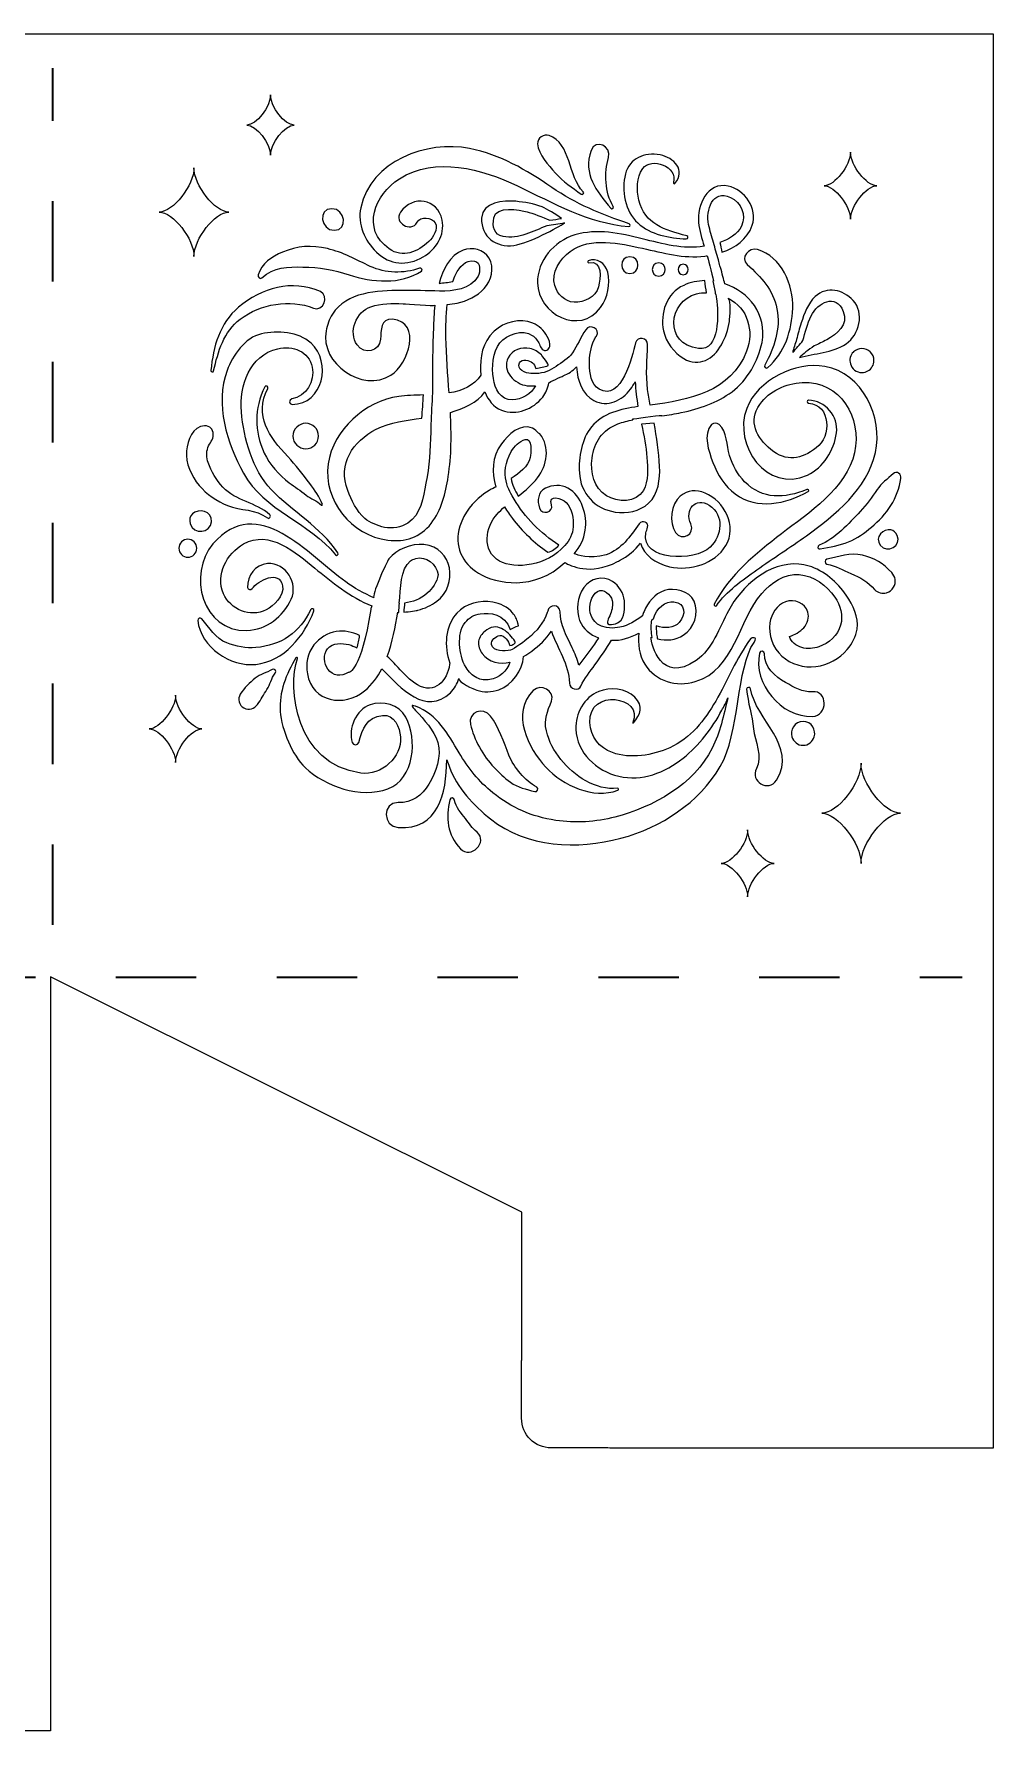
# Model space of a CAD drawing. Extents: x 8 to 992, y -675 to -240.
# Drawn here: x 745.9 to 991.9, y -675.2 to -240.1 of the extents above; entities that cross this region are included whole.
import ezdxf

# ---------------------------------------------------------------- set-up
doc = ezdxf.new("R2010")
doc.units = 0
doc.header["$MEASUREMENT"] = 0
doc.linetypes.add('AI-Linetype-5', pattern=[41.240002, 20.620001, -20.620001])
doc.linetypes.add('AI-Linetype-6', pattern=[41.240002, 20.620001, -20.620001])
doc.layers.add('Layer 1', color=7, linetype='Continuous')

# ---------------------------------------------------------------- blocks, each defined once
blk = doc.blocks.new('block 2')
at = {"layer": 'Layer 1', "lineweight": 0}
for points, knots in [([(515.73, -240.08), (515.73, -240.08), (265.73, -240.08), (265.73, -240.08), (265.73, -240.08), (259.42, -240.08), (259.42, -240.08), (259.42, -240.08), (27.54, -240.08), (27.54, -240.08), (27.54, -240.08), (27.54, -240.46), (27.54, -240.46), (27.54, -240.46), (26.18, -240.46), (26.18, -240.46), (26.18, -240.46), (25.18, -240.46), (25.18, -240.46), (25.18, -240.46), (7.77, -264.45), (7.77, -264.45), (7.77, -264.45), (7.77, -453.93), (7.77, -453.93), (7.77, -453.93), (25.18, -481.85), (25.18, -481.85), (25.18, -481.85), (25.32, -481.85), (25.32, -481.85), (25.32, -481.85), (26.18, -483.57), (26.18, -483.57), (26.18, -483.57), (34.86, -500.93), (34.86, -500.93), (34.86, -500.93), (85.76, -602.71), (85.76, -602.71), (85.76, -602.71), (85.76, -650.99), (85.76, -650.99), (85.76, -651.2), (85.77, -651.41), (85.77, -651.61), (85.63, -652.19), (85.55, -652.8), (85.55, -653.42), (85.55, -653.42), (85.55, -667.62), (85.55, -667.62), (85.55, -671.82), (88.95, -675.22), (93.16, -675.22), (93.16, -675.22), (107.35, -675.22), (107.35, -675.22), (107.77, -675.22), (108.17, -675.18), (108.57, -675.12), (109.02, -675.14), (109.47, -675.16), (109.93, -675.16), (109.93, -675.16), (182.44, -675.16), (182.44, -675.16), (182.85, -675.16), (183.25, -675.15), (183.65, -675.13), (184.03, -675.19), (184.41, -675.22), (184.8, -675.22), (184.8, -675.22), (199, -675.22), (199, -675.22), (203.2, -675.22), (206.61, -671.82), (206.61, -667.62), (206.61, -667.62), (206.61, -653.42), (206.61, -653.42), (206.61, -653.13), (206.58, -652.84), (206.55, -652.56), (206.59, -652.06), (206.61, -651.56), (206.61, -651.05), (206.61, -651.05), (206.61, -602.71), (206.61, -602.71), (206.61, -602.71), (257.49, -500.93), (257.49, -500.93), (257.49, -500.93), (259.42, -497.06), (259.42, -497.06), (259.42, -497.06), (267.05, -481.81), (267.05, -481.81), (267.05, -481.81), (267.05, -602.71), (267.05, -602.71), (267.05, -602.71), (363.75, -602.71), (363.75, -602.71), (364.02, -602.71), (364.29, -602.7), (364.55, -602.69), (365.04, -602.79), (365.55, -602.84), (366.07, -602.84), (366.07, -602.84), (380.27, -602.84), (380.27, -602.84), (384.47, -602.84), (387.87, -599.44), (387.87, -595.24), (387.87, -595.24), (387.87, -581.04), (387.87, -581.04), (387.87, -580.72), (387.85, -580.4), (387.81, -580.08), (387.84, -579.56), (387.86, -579.02), (387.86, -578.49), (387.86, -578.49), (387.86, -542.23), (387.86, -542.23), (387.86, -542.23), (508.4, -481.96), (508.4, -481.96), (508.4, -481.96), (508.4, -675.16), (508.4, -675.16), (508.4, -675.16), (544.66, -675.16), (544.66, -675.16), (545.56, -675.16), (546.45, -675.11), (547.33, -675.01), (547.33, -675.01), (561.11, -675.01), (561.11, -675.01), (565.31, -675.01), (568.72, -671.61), (568.72, -667.41), (568.72, -667.41), (568.72, -653.73), (568.72, -653.73), (568.82, -652.85), (568.87, -651.96), (568.88, -651.05), (568.88, -651.05), (568.88, -602.71), (568.88, -602.71), (568.88, -602.71), (689.73, -602.71), (689.73, -602.71), (689.73, -602.71), (689.73, -650.99), (689.73, -650.99), (689.73, -651.19), (689.74, -651.39), (689.74, -651.59), (689.63, -652.11), (689.56, -652.65), (689.56, -653.21), (689.56, -653.21), (689.56, -667.41), (689.56, -667.41), (689.56, -671.61), (692.97, -675.01), (697.17, -675.01), (697.17, -675.01), (711.26, -675.01), (711.26, -675.01), (712.13, -675.11), (713, -675.16), (713.89, -675.16), (713.89, -675.16), (750.19, -675.16), (750.19, -675.16), (750.19, -675.16), (750.19, -481.81), (750.19, -481.81), (750.19, -481.81), (871.01, -542.22), (871.01, -542.22), (871.01, -542.22), (871.01, -578.55), (871.01, -578.55), (871.01, -578.95), (871.02, -579.35), (871.04, -579.75), (870.99, -580.1), (870.96, -580.46), (870.96, -580.83), (870.96, -580.83), (870.96, -595.03), (870.96, -595.03), (870.96, -599.23), (874.36, -602.63), (878.56, -602.63), (878.56, -602.63), (892.76, -602.63), (892.76, -602.63), (892.87, -602.63), (892.97, -602.62), (893.07, -602.62), (893.77, -602.68), (894.47, -602.71), (895.18, -602.71), (895.18, -602.71), (991.86, -602.71), (991.86, -602.71), (991.86, -602.71), (991.86, -240.08), (991.86, -240.08), (991.86, -240.08), (515.73, -240.08), (515.73, -240.08)], [0, 0, 0, 0, 1, 1, 1, 2, 2, 2, 3, 3, 3, 4, 4, 4, 5, 5, 5, 6, 6, 6, 7, 7, 7, 8, 8, 8, 9, 9, 9, 10, 10, 10, 11, 11, 11, 12, 12, 12, 13, 13, 13, 14, 14, 14, 15, 15, 15, 16, 16, 16, 17, 17, 17, 18, 18, 18, 19, 19, 19, 20, 20, 20, 21, 21, 21, 22, 22, 22, 23, 23, 23, 24, 24, 24, 25, 25, 25, 26, 26, 26, 27, 27, 27, 28, 28, 28, 29, 29, 29, 30, 30, 30, 31, 31, 31, 32, 32, 32, 33, 33, 33, 34, 34, 34, 35, 35, 35, 36, 36, 36, 37, 37, 37, 38, 38, 38, 39, 39, 39, 40, 40, 40, 41, 41, 41, 42, 42, 42, 43, 43, 43, 44, 44, 44, 45, 45, 45, 46, 46, 46, 47, 47, 47, 48, 48, 48, 49, 49, 49, 50, 50, 50, 51, 51, 51, 52, 52, 52, 53, 53, 53, 54, 54, 54, 55, 55, 55, 56, 56, 56, 57, 57, 57, 58, 58, 58, 59, 59, 59, 60, 60, 60, 61, 61, 61, 62, 62, 62, 63, 63, 63, 64, 64, 64, 65, 65, 65, 66, 66, 66, 67, 67, 67, 68, 68, 68, 69, 69, 69, 70, 70, 70, 71, 71, 71, 72, 72, 72, 73, 73, 73, 74, 74, 74, 74]), ([(806.58, -255.71), (806.58, -258.8), (810.23, -263.45), (812.66, -263.45), (810.23, -263.45), (806.58, -268.1), (806.58, -271.19), (806.58, -268.1), (802.93, -263.45), (800.49, -263.45), (802.93, -263.45), (806.58, -258.8), (806.58, -255.71)], [0, 0, 0, 0, 1, 1, 1, 2, 2, 2, 3, 3, 3, 4, 4, 4, 4]), ([(829.73, -284.64), (832.19, -272.58), (846.73, -267.31), (857.64, -269.46), (865.52, -271.01), (872.16, -274.95), (878.71, -279.42), (884.9, -283.63), (891.45, -286.41), (898.54, -288.74), (898.93, -288.86), (898.86, -289.49), (898.43, -289.46), (888.02, -288.6), (879.16, -283.43), (869.92, -279.03), (860.83, -274.69), (848.86, -271.34), (839.65, -277.22), (833.36, -281.23), (829.72, -290.06), (837.02, -295.2), (840.46, -297.62), (844.41, -296.02), (847.15, -293.3), (848.25, -292.21), (849.76, -290.14), (848.8, -288.5), (847.93, -287), (845.09, -286.81), (844.2, -288.37), (842.61, -291.19), (838.11, -288.45), (839.92, -285.82), (843.04, -281.29), (849.45, -282.24), (850.6, -287.8), (851.39, -291.64), (849.01, -295.39), (845.73, -297.27), (841.6, -299.64), (837.23, -299.39), (833.75, -296.02), (830.74, -293.13), (828.88, -288.84), (829.73, -284.64)], [0, 0, 0, 0, 1, 1, 1, 2, 2, 2, 3, 3, 3, 4, 4, 4, 5, 5, 5, 6, 6, 6, 7, 7, 7, 8, 8, 8, 9, 9, 9, 10, 10, 10, 11, 11, 11, 12, 12, 12, 13, 13, 13, 14, 14, 14, 15, 15, 15, 15]), ([(878.02, -266.09), (883.66, -268.04), (882.91, -276.83), (886.78, -280.54), (887.13, -280.86), (886.65, -281.48), (886.26, -281.19), (883.92, -279.46), (881.6, -277.96), (879.65, -275.76), (877.8, -273.67), (875.3, -271.1), (875.07, -268.25), (874.95, -266.79), (876.7, -265.64), (878.02, -266.09)], [0, 0, 0, 0, 1, 1, 1, 2, 2, 2, 3, 3, 3, 4, 4, 4, 5, 5, 5, 5]), ([(888.8, -269.94), (889.85, -266.94), (894.16, -268.85), (893.28, -271.79), (892.13, -275.64), (892.26, -280.82), (894.49, -284.29), (894.77, -284.72), (894.19, -285.17), (893.85, -284.78), (890.12, -280.32), (886.64, -276.08), (888.8, -269.94)], [0, 0, 0, 0, 1, 1, 1, 2, 2, 2, 3, 3, 3, 4, 4, 4, 4]), ([(897.59, -275.98), (898.7, -271.92), (902.4, -270.36), (906.5, -271.12), (909.98, -271.76), (913.2, -275.06), (910.29, -278.41), (910.12, -278.61), (909.84, -278.41), (909.91, -278.18), (911.16, -274.04), (904.16, -271.56), (902.02, -274.6), (900.43, -276.86), (900.43, -280.07), (901.06, -282.69), (902.57, -288.96), (907.73, -290.36), (913.31, -291.83), (913.81, -291.96), (913.71, -292.64), (913.19, -292.62), (908.91, -292.42), (904, -291.56), (900.75, -288.55), (897.59, -285.61), (896.46, -280.11), (897.59, -275.98)], [0, 0, 0, 0, 1, 1, 1, 2, 2, 2, 3, 3, 3, 4, 4, 4, 5, 5, 5, 6, 6, 6, 7, 7, 7, 8, 8, 8, 9, 9, 9, 9]), ([(955.31, -270.39), (955.31, -273.84), (959.37, -279), (962.07, -279), (959.37, -279), (955.31, -284.16), (955.31, -287.6), (955.31, -284.16), (951.25, -279), (948.55, -279), (951.25, -279), (955.31, -273.84), (955.31, -270.39)], [0, 0, 0, 0, 1, 1, 1, 2, 2, 2, 3, 3, 3, 4, 4, 4, 4]), ([(786.97, -274.39), (786.97, -278.94), (792.33, -285.76), (795.91, -285.76), (792.33, -285.76), (786.97, -292.58), (786.97, -297.13), (786.97, -292.58), (781.61, -285.76), (778.04, -285.76), (781.61, -285.76), (786.97, -278.94), (786.97, -274.39)], [0, 0, 0, 0, 1, 1, 1, 2, 2, 2, 3, 3, 3, 4, 4, 4, 4]), ([(916.35, -288.43), (915.92, -284.02), (918.57, -277.96), (923.95, -279.09), (928.11, -279.96), (931.66, -284.9), (930.12, -289.15), (928.8, -292.77), (925.79, -294.89), (922.35, -296.05), (922.16, -295.21), (921.97, -294.38), (921.83, -293.54), (924.1, -292.76), (926.31, -291.53), (927.34, -289.35), (928.65, -286.56), (927.34, -283.27), (924.51, -281.98), (919.84, -279.85), (918.17, -285.23), (918.94, -288.97), (919.26, -290.53), (919.73, -292.04), (920.21, -293.55), (920.55, -295.06), (920.98, -296.54), (921.48, -298), (921.59, -298.52), (921.7, -299.04), (921.78, -299.57), (921.81, -299.74), (921.9, -299.85), (922, -299.93), (922.39, -301.48), (922.82, -303.16), (923.06, -304.14), (929.21, -306.2), (934.02, -312.02), (932.62, -319.16), (931.67, -323.98), (928.88, -328.86), (924.93, -331.82), (921.13, -334.67), (916.51, -336.16), (911.93, -337.17), (910.3, -337.53), (908.63, -337.76), (906.95, -337.96), (906.95, -337.96), (906.97, -337.9), (906.97, -337.9), (905.71, -337.9), (899.49, -338.79), (899.49, -338.79), (899.49, -338.79), (899.53, -339), (899.53, -339), (898.21, -339.26), (896.92, -339.6), (895.67, -340.07), (891.67, -341.58), (889.6, -344.72), (889.04, -348.88), (888.56, -352.45), (889.45, -356.51), (892.74, -358.49), (895.58, -360.2), (900.38, -360.39), (902.19, -357.14), (903.57, -354.66), (903.33, -351.4), (903.12, -348.71), (902.88, -345.83), (902.31, -342.99), (901.72, -340.16), (901.72, -340.16), (904.93, -339.91), (904.93, -339.91), (905.65, -343.55), (906.19, -347.24), (906.35, -350.95), (906.5, -354.24), (906.11, -358.08), (903.55, -360.41), (901.25, -362.51), (897.95, -363.1), (894.95, -362.66), (889.83, -361.92), (886.04, -357.8), (885.78, -352.62), (885.58, -348.59), (886.33, -344.01), (888.93, -340.78), (891.72, -337.32), (896.51, -336.23), (900.82, -335.64), (900.45, -333.5), (900.22, -331.39), (900.09, -329.27), (899.73, -329.93), (899.33, -330.56), (898.89, -331.17), (896.78, -334.06), (892.96, -335.94), (889.53, -334.09), (886.58, -332.5), (885.25, -329.05), (885.08, -325.42), (884.02, -326.54), (882.99, -327.1), (881.65, -327.76), (881.21, -327.98), (878.02, -329.31), (877.98, -329.55), (877.71, -330.91), (877.17, -332.19), (876.38, -333.2), (873.96, -336.3), (869.62, -338.01), (865.83, -336.53), (863.71, -335.7), (862.37, -333.92), (861.54, -331.86), (859.59, -334.65), (856.05, -336.18), (852.7, -337.14), (852.99, -342.65), (853.02, -348.15), (852.16, -353.58), (851.5, -357.81), (850.45, -362.17), (847.77, -365.61), (845, -369.17), (841.08, -370.42), (836.68, -369.86), (827.36, -368.69), (820.02, -359.72), (821.39, -350.3), (822.66, -341.51), (830.84, -334.24), (839.51, -333.01), (841.35, -332.75), (843.54, -332.72), (845.83, -332.65), (845.66, -334.62), (845.56, -336.6), (845.42, -338.58), (841.39, -339.14), (837.31, -339.63), (833.67, -341.46), (827.74, -344.44), (823.74, -350.38), (826.39, -357.12), (827.36, -359.6), (828.68, -362.47), (830.76, -364.33), (832.25, -365.41), (833.95, -366.19), (835.79, -366.59), (837.88, -366.91), (840.09, -366.63), (841.82, -365.52), (845.12, -363.4), (845.77, -358.88), (846.45, -355.3), (847.27, -350.98), (847.58, -346.58), (847.67, -342.18), (847.68, -341.5), (847.71, -340.82), (847.73, -340.14), (847.73, -337.48), (848.06, -334.79), (848.11, -332.12), (848.17, -329.27), (848.16, -326.41), (848.16, -323.55), (848.17, -320.98), (848.21, -318.36), (848.39, -315.76), (848.4, -313.7), (848.5, -311.65), (848.74, -309.61), (848.7, -309.89), (841.41, -309.28), (840.57, -309.24), (837.8, -309.11), (834.96, -309.18), (832.29, -310.01), (828.62, -311.15), (826.44, -316.58), (828.79, -319.83), (830.73, -322.51), (834.48, -321.52), (834.78, -318.35), (834.98, -316.18), (834.71, -312.92), (837.85, -313.24), (845.6, -314.04), (841.9, -324.78), (837.48, -327.55), (830.13, -332.14), (819.26, -324.63), (820.85, -316.21), (821.13, -314.71), (821.65, -313.25), (822.46, -311.95), (826.09, -306.21), (834.02, -305.89), (840.08, -305.86), (843.37, -305.84), (846.66, -305.93), (849.95, -306), (853.35, -306.08), (858, -305.58), (859.81, -302.23), (860.42, -301.09), (860.52, -298.63), (858.88, -298.31), (856.63, -297.88), (855.02, -299.88), (854.12, -301.68), (853.81, -302.3), (853.54, -302.93), (853.3, -303.58), (852.15, -303.81), (850.96, -303.87), (849.81, -304.05), (850.78, -300.62), (852.54, -296.79), (855.96, -295.52), (858.37, -294.62), (861.26, -295.3), (862.64, -297.57), (864.15, -300.06), (863.18, -303.32), (861.35, -305.36), (859.63, -307.27), (856.99, -308.62), (854.48, -309.09), (853.62, -309.25), (852.77, -309.36), (851.92, -309.44), (851.56, -312.25), (851.53, -315.13), (851.57, -317.88), (851.64, -322.6), (852.04, -327.37), (852.38, -332.14), (855.77, -331.58), (858.79, -330.35), (860.53, -327.53), (860.5, -327.25), (860.48, -326.98), (860.47, -326.72), (860.28, -323.05), (860.93, -319.08), (863.74, -316.46), (863.74, -316.46), (863.91, -316.3), (863.91, -316.3), (866.54, -313.95), (870.5, -312.85), (873.86, -314.24), (875.45, -314.9), (876.75, -316.11), (877.54, -317.65), (877.91, -318.38), (878.43, -319.43), (878.19, -320.26), (877.93, -321.19), (877, -321.62), (876.26, -320.88), (875.92, -320.54), (875.73, -320.09), (875.53, -319.65), (875.13, -318.72), (874.52, -317.99), (873.71, -317.38), (871.29, -315.55), (867.13, -317.22), (865.43, -319.3), (863.5, -321.66), (863.3, -325.58), (863.73, -328.45), (864.11, -331.09), (865.55, -333.97), (868.6, -333.91), (870.89, -333.87), (873.52, -332.47), (874.51, -330.3), (873.81, -330.36), (873.11, -330.36), (872.43, -330.28), (869.23, -329.92), (865.79, -326.52), (867.53, -323.12), (868.58, -321.06), (870.94, -320.28), (873.12, -320.74), (874.27, -320.98), (875.19, -321.57), (876.04, -322.38), (876.27, -322.59), (878.13, -324.93), (877.77, -325.1), (877.31, -325.33), (876.76, -325.39), (876.26, -325.51), (875.72, -325.64), (875.19, -325.76), (874.64, -325.83), (874.46, -325.27), (874.18, -324.77), (873.73, -324.39), (873.02, -323.78), (871.03, -323.25), (870.44, -324.39), (869.53, -326.17), (872.08, -327.06), (873.33, -327.15), (875.15, -327.29), (877.08, -327), (878.65, -326.04), (880.18, -325.11), (881.78, -324.06), (883.14, -322.9), (883.48, -322.61), (883.75, -322.25), (884, -321.88), (885.3, -319.98), (886.14, -317.82), (887.42, -315.93), (888.56, -314.25), (891.22, -315.75), (890.17, -317.53), (889.97, -317.86), (889.78, -318.19), (889.6, -318.52), (888.65, -320.43), (888.33, -322.72), (888.38, -324.8), (888.43, -326.88), (888.75, -330.06), (890.84, -331.19), (896.64, -334.32), (899.36, -322.84), (900.17, -319.29), (900.57, -317.55), (903.38, -317.92), (903.29, -319.71), (903.1, -323.53), (902.83, -327.42), (903.29, -331.23), (903.46, -332.58), (903.69, -333.91), (903.96, -335.24), (913.8, -333.98), (924.75, -331.81), (928.65, -321.42), (930.63, -316.18), (929.02, -310.4), (923.9, -307.84), (924.84, -308.32), (924.38, -312.83), (924.24, -313.81), (923.94, -315.88), (923.26, -317.94), (922.23, -319.76), (920.19, -323.38), (916.51, -325.68), (912.55, -323.33), (910.04, -321.84), (907.98, -319.08), (907.37, -316.22), (906.41, -311.7), (908.12, -306.56), (912.55, -304.54), (914.27, -303.75), (916.1, -303.38), (917.92, -303.34), (918.08, -304.38), (918.25, -305.4), (918.37, -306.43), (917.52, -306.42), (916.67, -306.5), (915.85, -306.72), (908.6, -308.66), (907.32, -319.6), (916.34, -320.76), (921.87, -321.47), (921.48, -311.56), (920.92, -307.91), (920.86, -307.51), (920.79, -307.11), (920.73, -306.72), (920.73, -306.72), (920.64, -306.7), (920.64, -306.7), (920.49, -305.61), (920.27, -304.52), (920.01, -303.44), (920.01, -303.44), (920.14, -303.46), (920.14, -303.46), (919.76, -301.5), (918.65, -297.19), (918.58, -296.95), (918.37, -296.98), (918.17, -297.01), (917.96, -297.04), (912.46, -297.74), (907.3, -296.2), (901.97, -295.05), (896.21, -293.81), (888.61, -291.99), (883.42, -295.86), (880.84, -297.78), (878.41, -301.25), (879.49, -304.61), (880.2, -306.8), (882, -308.75), (884.43, -308.85), (887.07, -308.95), (889.97, -307.68), (890.67, -304.9), (891.21, -302.8), (891.81, -298.03), (888.25, -298.73), (887.98, -298.79), (887.79, -298.39), (888.06, -298.26), (890.2, -297.24), (892.5, -298.89), (893.05, -301.12), (893.8, -304.12), (893.02, -307.74), (891.22, -310.21), (885.92, -317.49), (875.15, -311.96), (875.05, -303.89), (874.98, -298.26), (879.32, -293.21), (884.62, -291.62), (890.27, -289.93), (896.32, -291.17), (901.88, -292.59), (907.2, -293.94), (912.37, -295.35), (917.81, -294.52), (917.17, -292.52), (916.55, -290.51), (916.35, -288.43)], [0, 0, 0, 0, 1, 1, 1, 2, 2, 2, 3, 3, 3, 4, 4, 4, 5, 5, 5, 6, 6, 6, 7, 7, 7, 8, 8, 8, 9, 9, 9, 10, 10, 10, 11, 11, 11, 12, 12, 12, 13, 13, 13, 14, 14, 14, 15, 15, 15, 16, 16, 16, 17, 17, 17, 18, 18, 18, 19, 19, 19, 20, 20, 20, 21, 21, 21, 22, 22, 22, 23, 23, 23, 24, 24, 24, 25, 25, 25, 26, 26, 26, 27, 27, 27, 28, 28, 28, 29, 29, 29, 30, 30, 30, 31, 31, 31, 32, 32, 32, 33, 33, 33, 34, 34, 34, 35, 35, 35, 36, 36, 36, 37, 37, 37, 38, 38, 38, 39, 39, 39, 40, 40, 40, 41, 41, 41, 42, 42, 42, 43, 43, 43, 44, 44, 44, 45, 45, 45, 46, 46, 46, 47, 47, 47, 48, 48, 48, 49, 49, 49, 50, 50, 50, 51, 51, 51, 52, 52, 52, 53, 53, 53, 54, 54, 54, 55, 55, 55, 56, 56, 56, 57, 57, 57, 58, 58, 58, 59, 59, 59, 60, 60, 60, 61, 61, 61, 62, 62, 62, 63, 63, 63, 64, 64, 64, 65, 65, 65, 66, 66, 66, 67, 67, 67, 68, 68, 68, 69, 69, 69, 70, 70, 70, 71, 71, 71, 72, 72, 72, 73, 73, 73, 74, 74, 74, 75, 75, 75, 76, 76, 76, 77, 77, 77, 78, 78, 78, 79, 79, 79, 80, 80, 80, 81, 81, 81, 82, 82, 82, 83, 83, 83, 84, 84, 84, 85, 85, 85, 86, 86, 86, 87, 87, 87, 88, 88, 88, 89, 89, 89, 90, 90, 90, 91, 91, 91, 92, 92, 92, 93, 93, 93, 94, 94, 94, 95, 95, 95, 96, 96, 96, 97, 97, 97, 98, 98, 98, 99, 99, 99, 100, 100, 100, 101, 101, 101, 102, 102, 102, 103, 103, 103, 104, 104, 104, 105, 105, 105, 106, 106, 106, 107, 107, 107, 108, 108, 108, 109, 109, 109, 110, 110, 110, 111, 111, 111, 112, 112, 112, 113, 113, 113, 114, 114, 114, 115, 115, 115, 116, 116, 116, 117, 117, 117, 118, 118, 118, 119, 119, 119, 120, 120, 120, 121, 121, 121, 122, 122, 122, 123, 123, 123, 124, 124, 124, 125, 125, 125, 126, 126, 126, 127, 127, 127, 128, 128, 128, 129, 129, 129, 130, 130, 130, 131, 131, 131, 132, 132, 132, 133, 133, 133, 134, 134, 134, 135, 135, 135, 136, 136, 136, 137, 137, 137, 138, 138, 138, 139, 139, 139, 140, 140, 140, 141, 141, 141, 142, 142, 142, 143, 143, 143, 144, 144, 144, 145, 145, 145, 146, 146, 146, 147, 147, 147, 148, 148, 148, 149, 149, 149, 150, 150, 150, 151, 151, 151, 151]), ([(866.21, -292), (868.23, -292.39), (870.14, -292.1), (872.03, -291.41), (873.87, -290.74), (875.66, -290.01), (877.47, -289.29), (878.95, -288.95), (880.51, -288.86), (882, -288.54), (880.4, -289.67), (872.93, -293.72), (868.97, -294.3), (864.49, -294.95), (860.5, -292.14), (860.72, -287.28), (860.9, -283.14), (866.42, -282.72), (869.47, -283), (871.77, -283.22), (874.07, -283.61), (876.23, -284.45), (877.46, -284.92), (879.81, -286.42), (881.2, -287.39), (880.21, -287.58), (879.21, -287.71), (878.22, -287.87), (876.48, -287.13), (873.64, -285.96), (872.43, -285.69), (870.42, -285.25), (864.48, -283.98), (863.85, -287.27), (863.43, -289.43), (863.92, -291.56), (866.21, -292)], [0, 0, 0, 0, 1, 1, 1, 2, 2, 2, 3, 3, 3, 4, 4, 4, 5, 5, 5, 6, 6, 6, 7, 7, 7, 8, 8, 8, 9, 9, 9, 10, 10, 10, 11, 11, 11, 12, 12, 12, 12]), ([(822.28, -284.9), (825.82, -284.9), (826.52, -290.43), (822.93, -290.43), (819.39, -290.43), (818.69, -284.9), (822.28, -284.9)], [0, 0, 0, 0, 1, 1, 1, 2, 2, 2, 2]), ([(821.2, -295.13), (825.11, -296.02), (828.58, -298), (832.17, -299.68), (835.99, -301.47), (840.83, -301.57), (844.82, -300.17), (845.27, -300.01), (845.73, -300.63), (845.28, -300.92), (839.91, -304.41), (832.68, -303.78), (826.76, -301.86), (822.89, -300.6), (818.98, -299.88), (814.92, -299.84), (811.1, -299.8), (807.37, -299.84), (804.4, -302.6), (803.9, -303.07), (803.22, -302.43), (803.4, -301.86), (804.31, -298.97), (806.91, -297.17), (809.65, -296.04), (813.58, -294.41), (817.03, -294.19), (821.2, -295.13)], [0, 0, 0, 0, 1, 1, 1, 2, 2, 2, 3, 3, 3, 4, 4, 4, 5, 5, 5, 6, 6, 6, 7, 7, 7, 8, 8, 8, 9, 9, 9, 9]), ([(931.42, -295.37), (937.7, -297.16), (940.7, -304.42), (940.49, -310.42), (940.3, -316.05), (938.46, -321.89), (934.08, -325.64), (933.62, -326.02), (933.07, -325.44), (933.34, -324.97), (935.72, -320.73), (937.45, -315.5), (936.46, -310.6), (935.41, -305.43), (932.52, -302.58), (928.78, -299.18), (926.86, -297.43), (929.38, -294.78), (931.42, -295.37)], [0, 0, 0, 0, 1, 1, 1, 2, 2, 2, 3, 3, 3, 4, 4, 4, 5, 5, 5, 6, 6, 6, 6]), ([(898.73, -297.19), (901.5, -297.19), (901.5, -301.49), (898.73, -301.49), (895.96, -301.49), (895.96, -297.19), (898.73, -297.19)], [0, 0, 0, 0, 1, 1, 1, 2, 2, 2, 2]), ([(906.13, -298.78), (908.32, -298.78), (908.32, -302.17), (906.13, -302.17), (903.94, -302.17), (903.94, -298.78), (906.13, -298.78)], [0, 0, 0, 0, 1, 1, 1, 2, 2, 2, 2]), ([(912.4, -299.13), (914.13, -299.13), (914.13, -301.83), (912.4, -301.83), (910.66, -301.83), (910.66, -299.13), (912.4, -299.13)], [0, 0, 0, 0, 1, 1, 1, 2, 2, 2, 2]), ([(798.39, -310.16), (804.33, -305.08), (812.02, -302.99), (819.39, -306.16), (821.79, -307.2), (820.07, -311.37), (817.63, -310.4), (811.55, -307.99), (804.09, -309.24), (798.84, -313.21), (794.55, -316.45), (793.16, -321.47), (792, -326.48), (791.91, -326.87), (791.26, -326.8), (791.3, -326.39), (791.9, -320.25), (793.52, -314.32), (798.39, -310.16)], [0, 0, 0, 0, 1, 1, 1, 2, 2, 2, 3, 3, 3, 4, 4, 4, 5, 5, 5, 6, 6, 6, 6]), ([(941.46, -318.44), (941.84, -317.02), (942.18, -315.58), (942.66, -314.19), (943.48, -311.77), (944.34, -309.18), (946.28, -307.41), (949.3, -304.67), (953.4, -305.63), (956.01, -308.43), (958.96, -311.61), (957.55, -317.27), (954.2, -319.51), (950.54, -321.95), (946.21, -321.88), (942.19, -323.06), (943.18, -322.16), (944.47, -321.1), (946.02, -320.09), (947.09, -319.58), (948.16, -319.07), (949.22, -318.52), (951.87, -317.12), (954.84, -314.65), (953.45, -311.21), (951.6, -306.58), (946.89, -308.88), (945.21, -312.39), (944.24, -314.42), (943.73, -316.57), (943.09, -318.72), (942.3, -319.67), (941.37, -320.78), (940.49, -321.8), (940.64, -320.66), (941.16, -319.57), (941.46, -318.44)], [0, 0, 0, 0, 1, 1, 1, 2, 2, 2, 3, 3, 3, 4, 4, 4, 5, 5, 5, 6, 6, 6, 7, 7, 7, 8, 8, 8, 9, 9, 9, 10, 10, 10, 11, 11, 11, 12, 12, 12, 12]), ([(812.1, -335.06), (811.29, -335.06), (811.28, -333.82), (812.04, -333.68), (815.77, -332.98), (817.97, -329.22), (817.27, -325.55), (816.49, -321.44), (812.24, -319.9), (808.46, -320.8), (801.17, -322.54), (798.55, -330.2), (799.14, -336.98), (799.73, -343.84), (801.94, -351.82), (806.8, -356.93), (812.22, -362.62), (819.41, -366.5), (823.85, -373.13), (824.12, -373.54), (823.57, -374.02), (823.25, -373.63), (816.53, -365.24), (805.03, -362.44), (799.63, -352.69), (795.42, -345.11), (792.31, -334.88), (795.47, -326.35), (796.87, -322.57), (800.04, -317.9), (804.28, -316.98), (808.29, -316.11), (813.78, -316.41), (816.98, -319.34), (822.33, -324.22), (820.14, -335.06), (812.1, -335.06)], [0, 0, 0, 0, 1, 1, 1, 2, 2, 2, 3, 3, 3, 4, 4, 4, 5, 5, 5, 6, 6, 6, 7, 7, 7, 8, 8, 8, 9, 9, 9, 10, 10, 10, 11, 11, 11, 12, 12, 12, 12]), ([(956.06, -321.65), (956.06, -321.65), (956.11, -321.61), (956.11, -321.61), (956.74, -321.07), (957.39, -320.72), (958.24, -320.72), (959.09, -320.72), (959.74, -321.07), (960.37, -321.61), (960.37, -321.61), (960.42, -321.65), (960.42, -321.65), (961.02, -322.16), (961.33, -323.07), (961.33, -323.83), (961.32, -324.39), (961.18, -324.9), (960.9, -325.39), (960.35, -326.32), (959.33, -326.91), (958.24, -326.91), (956.87, -326.91), (955.63, -325.97), (955.27, -324.65), (954.99, -323.65), (955.24, -322.35), (956.06, -321.65)], [0, 0, 0, 0, 1, 1, 1, 2, 2, 2, 3, 3, 3, 4, 4, 4, 5, 5, 5, 6, 6, 6, 7, 7, 7, 8, 8, 8, 9, 9, 9, 9]), ([(944.01, -368.74), (939.83, -371.77), (935.46, -374.51), (931.26, -377.51), (927.58, -380.13), (923.52, -382.95), (920.91, -386.69), (920.69, -387), (920.18, -386.66), (920.35, -386.33), (924.33, -378.76), (930.92, -373.37), (937.61, -368.24), (944.49, -362.96), (954.35, -356.58), (956.34, -347.46), (958.28, -338.56), (952.7, -328.89), (942.91, -329.48), (938.7, -329.73), (934.55, -331.54), (932.06, -335.07), (929.03, -339.37), (931.18, -343.61), (934.89, -346.64), (938.84, -349.89), (942.67, -349.12), (946.52, -346.24), (950.46, -343.3), (950.35, -335.21), (944.51, -334.71), (944.1, -334.68), (944.15, -334.01), (944.55, -334.01), (948.87, -334.06), (952.27, -338.16), (951.72, -342.37), (951.14, -346.79), (948.38, -351.27), (944.27, -353.17), (933.85, -357.97), (925.14, -345.49), (928.69, -336.1), (931.44, -328.81), (941.22, -324.02), (948.74, -325.33), (958.42, -327.02), (963.72, -338.31), (961.68, -347.43), (959.58, -356.89), (951.47, -363.35), (944.01, -368.74)], [0, 0, 0, 0, 1, 1, 1, 2, 2, 2, 3, 3, 3, 4, 4, 4, 5, 5, 5, 6, 6, 6, 7, 7, 7, 8, 8, 8, 9, 9, 9, 10, 10, 10, 11, 11, 11, 12, 12, 12, 13, 13, 13, 14, 14, 14, 15, 15, 15, 16, 16, 16, 17, 17, 17, 17]), ([(811.01, -348.44), (813.09, -350.64), (814.77, -353), (816.65, -355.37), (817.94, -357), (819.14, -358.8), (819.91, -360.71), (819.98, -360.87), (819.74, -360.98), (819.64, -360.87), (818.48, -359.67), (816.95, -359.32), (815.71, -358.3), (814.32, -357.15), (812.78, -356.23), (811.36, -355.15), (808.87, -353.25), (806.3, -350.41), (805, -347.53), (802.37, -341.71), (802.39, -336.33), (805.13, -330.53), (805.38, -330.02), (806.17, -330.47), (805.9, -330.99), (802.26, -337.86), (806.3, -343.45), (811.01, -348.44)], [0, 0, 0, 0, 1, 1, 1, 2, 2, 2, 3, 3, 3, 4, 4, 4, 5, 5, 5, 6, 6, 6, 7, 7, 7, 8, 8, 8, 9, 9, 9, 9]), ([(790.6, -349.97), (791.45, -352.3), (792.7, -354.45), (794.37, -356.29), (797.67, -359.91), (802.92, -360.16), (806.39, -363.39), (806.85, -363.83), (806.29, -364.6), (805.78, -364.19), (802.87, -361.83), (798.9, -362.39), (795.59, -360.98), (792.88, -359.82), (790.19, -358.14), (788.29, -355.84), (786.27, -353.4), (784.73, -350.22), (785.05, -346.96), (785.3, -344.36), (786.58, -340.61), (789.67, -340.57), (791.07, -340.55), (791.91, -341.38), (791.91, -342.78), (791.91, -344.26), (790.99, -344.84), (790.53, -346.15), (790.1, -347.4), (790.15, -348.72), (790.6, -349.97)], [0, 0, 0, 0, 1, 1, 1, 2, 2, 2, 3, 3, 3, 4, 4, 4, 5, 5, 5, 6, 6, 6, 7, 7, 7, 8, 8, 8, 9, 9, 9, 10, 10, 10, 10]), ([(812.35, -343.19), (812.35, -341.41), (813.85, -339.92), (815.63, -339.92), (817.42, -339.92), (818.91, -341.41), (818.91, -343.19), (818.91, -344.98), (817.42, -346.47), (815.63, -346.47), (813.85, -346.47), (812.35, -344.98), (812.35, -343.19)], [0, 0, 0, 0, 1, 1, 1, 2, 2, 2, 3, 3, 3, 4, 4, 4, 4]), ([(865.83, -345.18), (867.52, -342.93), (870.62, -339.71), (873.76, -341.19), (874.4, -341.49), (874.92, -341.93), (875.33, -342.45), (875.46, -342.47), (875.58, -342.52), (875.66, -342.63), (878.33, -345.97), (877.52, -350.69), (875.08, -353.91), (873.69, -355.73), (871.93, -357.18), (870.13, -358.57), (869.24, -357.17), (868.56, -355.66), (868.26, -354.05), (870.49, -352.7), (872.57, -351.06), (873.21, -348.66), (873.45, -347.79), (873.73, -343.48), (871.88, -344.06), (870.41, -344.51), (869.07, -345.83), (868.33, -347.13), (865.04, -353.01), (867.75, -357.25), (869.1, -359.36), (869.1, -359.36), (869.08, -359.38), (869.08, -359.38), (871.74, -364.02), (875.88, -368.14), (880.55, -371.14), (879.79, -372.04), (878.85, -372.74), (877.71, -372.98), (874.24, -370.56), (871.12, -367.61), (868.61, -364.35), (867.9, -363.43), (867.23, -362.42), (866.6, -361.36), (865.94, -361.93), (865.3, -362.53), (864.7, -363.17), (861.71, -366.39), (860.67, -372.67), (865.31, -375.23), (869.35, -377.46), (877.55, -376.5), (882.03, -371.28), (883.25, -369.93), (884.12, -368.34), (884.22, -366.49), (884.34, -364.45), (883.91, -361.76), (882.43, -360.21), (881.28, -359), (877.73, -358.12), (878.61, -360.8), (879.25, -362.75), (876.18, -363.58), (875.54, -361.64), (874.96, -359.85), (875.12, -357.46), (877.09, -356.54), (878.84, -355.72), (881.09, -355.54), (882.84, -356.52), (886.41, -358.53), (887.88, -363.47), (887.3, -367.34), (886.95, -369.66), (885.93, -371.65), (884.48, -373.34), (885.26, -373.71), (888.22, -374.76), (892.67, -373.66), (896.55, -372.13), (898.81, -369.04), (901.16, -365.67), (901.86, -364.67), (903.75, -365.3), (903.24, -366.58), (903.15, -367.07), (903, -367.55), (902.83, -368.02), (901.53, -375.31), (915.36, -375.44), (919.31, -371.67), (922.36, -368.77), (923, -363.46), (919.09, -360.9), (915.59, -358.61), (912.76, -362.15), (914.35, -365.72), (915.54, -368.37), (912.11, -370.31), (910.44, -367.94), (908.72, -365.48), (909.19, -360.54), (911.66, -358.58), (913.64, -357), (915.71, -356.87), (918.03, -357.83), (922.89, -359.85), (926.38, -366.29), (923.34, -371.28), (920.47, -376.01), (914.17, -377.85), (908.94, -376.68), (905.12, -375.83), (902.47, -373.72), (901.43, -370.61), (900.08, -372.48), (898.16, -374.04), (896.06, -375.06), (895.91, -375.18), (895.76, -375.28), (895.59, -375.37), (888.48, -379.07), (883.53, -376.41), (882.05, -375.63), (874.2, -382.98), (864.56, -381.13), (859.94, -378.35), (855.67, -375.78), (853.56, -371.29), (855.13, -366.32), (857.44, -359.03), (864.25, -356.32), (864.34, -356.27), (863.23, -352.5), (863.33, -348.53), (865.83, -345.18)], [0, 0, 0, 0, 1, 1, 1, 2, 2, 2, 3, 3, 3, 4, 4, 4, 5, 5, 5, 6, 6, 6, 7, 7, 7, 8, 8, 8, 9, 9, 9, 10, 10, 10, 11, 11, 11, 12, 12, 12, 13, 13, 13, 14, 14, 14, 15, 15, 15, 16, 16, 16, 17, 17, 17, 18, 18, 18, 19, 19, 19, 20, 20, 20, 21, 21, 21, 22, 22, 22, 23, 23, 23, 24, 24, 24, 25, 25, 25, 26, 26, 26, 27, 27, 27, 28, 28, 28, 29, 29, 29, 30, 30, 30, 31, 31, 31, 32, 32, 32, 33, 33, 33, 34, 34, 34, 35, 35, 35, 36, 36, 36, 37, 37, 37, 38, 38, 38, 39, 39, 39, 40, 40, 40, 41, 41, 41, 42, 42, 42, 43, 43, 43, 44, 44, 44, 45, 45, 45, 46, 46, 46, 46]), ([(919.7, -340.24), (920.23, -339.65), (921.07, -339.79), (921.62, -340.24), (923.71, -341.98), (923.53, -345.71), (924.29, -348.15), (925.07, -350.65), (926.3, -353.05), (928.16, -354.92), (932.71, -359.52), (938.51, -359.24), (944.13, -356.87), (944.5, -356.71), (944.82, -357.22), (944.45, -357.43), (938.68, -360.57), (931.41, -362.18), (925.75, -358.04), (923.03, -356.05), (921.24, -353.04), (920.04, -349.94), (918.96, -347.15), (917.39, -342.77), (919.7, -340.24)], [0, 0, 0, 0, 1, 1, 1, 2, 2, 2, 3, 3, 3, 4, 4, 4, 5, 5, 5, 6, 6, 6, 7, 7, 7, 8, 8, 8, 8]), ([(968.23, -354.05), (967.48, -359.08), (964.63, -363.35), (960.67, -366.55), (958.89, -367.98), (956.98, -369.48), (954.83, -370.32), (952.4, -371.28), (950.08, -371.6), (947.55, -372.14), (946.92, -372.28), (946.71, -371.43), (947.29, -371.19), (951.33, -369.54), (954.89, -365.64), (957.81, -362.49), (959.43, -360.75), (960.85, -358.9), (962.14, -356.9), (963.1, -355.42), (964.93, -354.07), (966.22, -352.88), (967.17, -352.01), (968.4, -352.89), (968.23, -354.05)], [0, 0, 0, 0, 1, 1, 1, 2, 2, 2, 3, 3, 3, 4, 4, 4, 5, 5, 5, 6, 6, 6, 7, 7, 7, 8, 8, 8, 8]), ([(954.23, -384.01), (956, -386.55), (957.4, -389.6), (956.99, -392.67), (956.73, -394.61), (955.76, -396.4), (954.49, -397.88), (952.45, -400.27), (949.54, -401.93), (946.42, -402.3), (943.31, -402.67), (940.02, -401.71), (937.71, -399.59), (935.39, -397.46), (934.15, -394.19), (934.63, -391.08), (934.99, -388.75), (936.44, -386.48), (938.65, -385.68), (940.87, -384.88), (943.76, -386.02), (944.38, -388.3), (944.76, -389.7), (944.26, -391.24), (943.31, -392.33), (942.36, -393.42), (941.03, -394.12), (939.64, -394.54), (940.1, -395.96), (941.38, -397.02), (942.81, -397.44), (944.24, -397.86), (945.8, -397.7), (947.21, -397.22), (949.79, -396.34), (952.06, -394.3), (952.78, -391.66), (953.45, -389.23), (952.74, -386.55), (951.31, -384.46), (949.23, -381.45), (945.86, -379.01), (942.13, -378.7), (938.38, -378.4), (934.93, -380.8), (932.58, -383.52), (926.42, -390.63), (925.78, -402.93), (915.52, -406.14), (910.73, -407.63), (905.28, -406.04), (902.56, -401.7), (901.05, -399.29), (900.79, -396.5), (901.01, -393.72), (898.86, -394.92), (896.49, -395.66), (894, -395.56), (892.69, -397.73), (891.24, -399.8), (889.76, -401.86), (888.52, -403.59), (887.05, -405.34), (886.19, -407.31), (885.53, -408.84), (883.27, -407.96), (883.23, -406.51), (883.12, -401.66), (880.16, -397.65), (878.61, -393.24), (877.25, -395.21), (875.49, -396.92), (873.6, -398.3), (872.96, -398.77), (872.25, -399.24), (871.49, -399.67), (871.16, -403.39), (868.61, -406.89), (865.11, -408.22), (863.3, -408.91), (861.31, -408.93), (859.46, -408.36), (858.81, -408.16), (854.6, -406.23), (854.91, -405.35), (854.44, -406.71), (853.73, -408), (852.7, -408.98), (846.37, -414.99), (840.06, -407.9), (835.17, -402.84), (834.06, -404.99), (832.62, -406.93), (830.73, -408.49), (825.43, -412.83), (817.37, -411.43), (816.04, -404.15), (815.56, -401.53), (816.07, -398.89), (817.72, -396.75), (819.1, -394.97), (821.23, -393.65), (823.46, -393.3), (825.54, -392.97), (827.56, -393.45), (829.42, -394.33), (829.31, -395.42), (829.07, -396.47), (828.73, -397.49), (828.08, -397.15), (827.41, -396.85), (826.71, -396.67), (824.98, -396.21), (822.47, -396.15), (821.21, -397.71), (820.06, -399.14), (820.31, -401.52), (821.29, -402.97), (822.51, -404.79), (824.72, -404.85), (826.5, -403.82), (826.71, -403.84), (829.81, -403.54), (832.29, -387.65), (832.34, -387.34), (832.45, -387.04), (832.53, -386.74), (827.19, -384.54), (822.17, -380.54), (817.94, -377.04), (813.19, -373.1), (806.23, -367.04), (799.69, -370.86), (795.41, -373.36), (792.35, -378.66), (794.52, -383.62), (796.26, -387.59), (801.44, -389.87), (805.45, -387.73), (807.37, -386.71), (810.19, -384.1), (809.7, -381.6), (808.85, -377.3), (803.39, -380.22), (801.86, -382.3), (801.55, -382.73), (800.73, -382.6), (800.7, -382.01), (800.56, -378.98), (802.67, -376.11), (805.82, -375.89), (810.53, -375.55), (813.79, -380.99), (811.89, -385), (809.74, -389.55), (805.63, -392.83), (800.54, -393.02), (789.15, -393.44), (785.18, -378.56), (791.84, -370.85), (803.33, -357.55), (816.32, -373.8), (825.89, -380.57), (827.99, -382.06), (830.49, -383.58), (833.12, -384.64), (832.36, -384.33), (836.32, -375.49), (836.94, -374.7), (838.85, -372.24), (842.69, -370.68), (845.94, -371), (853.43, -371.73), (854.71, -381.44), (849.21, -385.55), (847.79, -386.61), (846.09, -387.37), (844.4, -387.85), (844.14, -387.92), (842.19, -388.2), (840.77, -388.34), (840.81, -387.55), (840.88, -386.77), (840.98, -385.99), (843, -385.77), (844.97, -385.02), (846.76, -383.51), (848.04, -382.43), (849.28, -380.58), (849.59, -378.71), (849.11, -376.11), (846.54, -373.81), (843.82, -374.6), (843.34, -374.74), (842.88, -374.94), (842.46, -375.17), (839.8, -377.35), (840.04, -382.23), (839.62, -386.07), (839.62, -386.07), (839.67, -386.07), (839.67, -386.07), (839.58, -386.85), (839.51, -387.64), (839.47, -388.43), (839.34, -388.42), (839.25, -388.41), (839.26, -388.38), (838.61, -392.04), (837.89, -396.03), (836.54, -399.69), (837.48, -400.61), (838.39, -401.56), (839.29, -402.52), (840.81, -404.14), (842.31, -405.9), (844.28, -407.01), (848.68, -409.48), (851.93, -406), (852.5, -401.71), (852.52, -401.59), (852.55, -401.49), (852.58, -401.39), (850.98, -397.1), (851.38, -391.91), (854.37, -388.58), (856.63, -386.07), (860.34, -385.22), (863.58, -385.79), (865.5, -386.13), (867.4, -387.01), (868.68, -388.53), (869.31, -389.28), (869.75, -390.17), (869.99, -391.12), (870.03, -391.31), (870.11, -391.56), (870.17, -391.82), (869.43, -392.05), (868.73, -392.39), (868.04, -392.75), (866.67, -388.82), (862.77, -388.36), (860.37, -388.74), (858.87, -388.97), (857.46, -389.76), (856.52, -390.95), (855.3, -392.52), (854.99, -394.62), (855.08, -396.6), (855.17, -398.66), (855.66, -400.73), (856.72, -402.5), (857.4, -403.62), (858.33, -404.62), (859.51, -405.18), (860.53, -405.67), (861.7, -405.8), (862.82, -405.62), (865.2, -405.25), (867.29, -403.42), (867.98, -401.12), (865.48, -401.96), (862.49, -401.05), (860.89, -398.95), (860.2, -398.05), (859.76, -396.92), (859.93, -395.8), (860.1, -394.76), (860.78, -393.87), (861.59, -393.2), (862.23, -392.68), (862.98, -392.26), (863.8, -392.16), (865.22, -391.99), (866.53, -392.81), (867.53, -393.74), (867.75, -393.94), (869.64, -395.99), (869.32, -396.23), (868.7, -396.71), (868.75, -396.68), (867.99, -396.91), (867.59, -395.88), (866.67, -394.17), (865.35, -394.34), (864.49, -394.45), (862.99, -395.58), (863.26, -396.64), (863.76, -398.54), (866.6, -398.44), (868.11, -398.08), (869.04, -397.86), (872, -395.56), (872.68, -395), (874.83, -393.24), (876.7, -391.01), (877.53, -388.41), (877.57, -388.27), (877.63, -388.16), (877.69, -388.05), (877.89, -386.19), (880.86, -386.25), (880.85, -388.23), (880.83, -391.6), (882.56, -394.49), (883.94, -397.45), (884.63, -398.92), (885.23, -400.39), (885.67, -401.9), (886.97, -400.07), (888.43, -398.32), (889.63, -396.52), (889.98, -395.99), (890.33, -395.45), (890.68, -394.91), (888.56, -394.13), (886.69, -392.67), (885.86, -390.5), (884.82, -387.76), (885.25, -384.44), (886.94, -382.04), (888.61, -379.68), (891.77, -378.85), (894.27, -380.48), (896.01, -381.62), (897.11, -383.36), (897.32, -385.43), (897.48, -387.06), (897.53, -389.76), (896.03, -390.84), (895.46, -391.25), (894.75, -391.44), (894.04, -391.52), (893.74, -391.55), (893.41, -391.55), (893.17, -391.38), (892.58, -390.95), (893.64, -389.26), (893.81, -388.76), (894.17, -387.68), (894.46, -386.48), (894.18, -385.34), (893.83, -383.9), (892.01, -382.01), (890.41, -383.03), (888.78, -384.09), (888.14, -386.7), (888.58, -388.52), (889, -390.3), (890.64, -393.15), (896.19, -392.22), (898.31, -391.78), (900.27, -390.64), (901.95, -389.25), (902.08, -388.88), (902.22, -388.53), (902.37, -388.18), (903.38, -385.88), (905.1, -383.61), (907.58, -382.8), (910.16, -381.96), (914, -382.84), (915.2, -385.53), (916.59, -388.66), (915.24, -392.37), (912.43, -394.25), (910.48, -395.56), (908.13, -395.67), (905.84, -395.2), (905.79, -395.01), (905.74, -394.83), (905.7, -394.64), (905.53, -393.73), (905.49, -392.8), (905.51, -391.88), (907.64, -392.51), (909.96, -392.61), (911.41, -390.95), (913.15, -388.96), (913.07, -386.08), (910.02, -385.66), (907.96, -385.37), (905.51, -387.22), (904.78, -390.03), (904.5, -390.1), (904.32, -390.35), (904.29, -390.65), (904.16, -392.05), (904.19, -393.45), (904.44, -394.84), (904.44, -394.84), (904.17, -394.76), (904.17, -394.76), (904.18, -396.63), (906.73, -406.93), (915.72, -400.72), (919.93, -397.81), (921.66, -392.33), (924, -387.98), (927.39, -381.68), (934.43, -375.39), (942.05, -376), (942.95, -376.08), (943.83, -376.25), (944.68, -376.51), (948.56, -377.68), (951.88, -380.63), (954.23, -384.01)], [0, 0, 0, 0, 1, 1, 1, 2, 2, 2, 3, 3, 3, 4, 4, 4, 5, 5, 5, 6, 6, 6, 7, 7, 7, 8, 8, 8, 9, 9, 9, 10, 10, 10, 11, 11, 11, 12, 12, 12, 13, 13, 13, 14, 14, 14, 15, 15, 15, 16, 16, 16, 17, 17, 17, 18, 18, 18, 19, 19, 19, 20, 20, 20, 21, 21, 21, 22, 22, 22, 23, 23, 23, 24, 24, 24, 25, 25, 25, 26, 26, 26, 27, 27, 27, 28, 28, 28, 29, 29, 29, 30, 30, 30, 31, 31, 31, 32, 32, 32, 33, 33, 33, 34, 34, 34, 35, 35, 35, 36, 36, 36, 37, 37, 37, 38, 38, 38, 39, 39, 39, 40, 40, 40, 41, 41, 41, 42, 42, 42, 43, 43, 43, 44, 44, 44, 45, 45, 45, 46, 46, 46, 47, 47, 47, 48, 48, 48, 49, 49, 49, 50, 50, 50, 51, 51, 51, 52, 52, 52, 53, 53, 53, 54, 54, 54, 55, 55, 55, 56, 56, 56, 57, 57, 57, 58, 58, 58, 59, 59, 59, 60, 60, 60, 61, 61, 61, 62, 62, 62, 63, 63, 63, 64, 64, 64, 65, 65, 65, 66, 66, 66, 67, 67, 67, 68, 68, 68, 69, 69, 69, 70, 70, 70, 71, 71, 71, 72, 72, 72, 73, 73, 73, 74, 74, 74, 75, 75, 75, 76, 76, 76, 77, 77, 77, 78, 78, 78, 79, 79, 79, 80, 80, 80, 81, 81, 81, 82, 82, 82, 83, 83, 83, 84, 84, 84, 85, 85, 85, 86, 86, 86, 87, 87, 87, 88, 88, 88, 89, 89, 89, 90, 90, 90, 91, 91, 91, 92, 92, 92, 93, 93, 93, 94, 94, 94, 95, 95, 95, 96, 96, 96, 97, 97, 97, 98, 98, 98, 99, 99, 99, 100, 100, 100, 101, 101, 101, 102, 102, 102, 103, 103, 103, 104, 104, 104, 105, 105, 105, 106, 106, 106, 107, 107, 107, 108, 108, 108, 109, 109, 109, 110, 110, 110, 111, 111, 111, 112, 112, 112, 113, 113, 113, 114, 114, 114, 115, 115, 115, 116, 116, 116, 117, 117, 117, 118, 118, 118, 119, 119, 119, 120, 120, 120, 121, 121, 121, 122, 122, 122, 123, 123, 123, 124, 124, 124, 125, 125, 125, 126, 126, 126, 127, 127, 127, 128, 128, 128, 129, 129, 129, 130, 130, 130, 131, 131, 131, 132, 132, 132, 133, 133, 133, 134, 134, 134, 135, 135, 135, 136, 136, 136, 136]), ([(786.02, -365.71), (785.68, -364.57), (785.97, -363.71), (786.56, -363.15), (788.09, -361.69), (791.64, -362.24), (791.46, -365.14), (791.26, -368.1), (786.86, -368.55), (786.02, -365.71)], [0, 0, 0, 0, 1, 1, 1, 2, 2, 2, 3, 3, 3, 3]), ([(785.39, -369.64), (786.65, -369.64), (787.7, -370.69), (787.7, -371.95), (787.7, -373.21), (786.65, -374.26), (785.39, -374.26), (784.14, -374.26), (783.08, -373.21), (783.08, -371.95), (783.08, -370.69), (784.14, -369.64), (785.39, -369.64)], [0, 0, 0, 0, 1, 1, 1, 2, 2, 2, 3, 3, 3, 4, 4, 4, 4]), ([(965.69, -367.27), (966.33, -367.41), (966.91, -367.84), (967.27, -368.64), (968.5, -371.33), (964.68, -373.45), (962.95, -371.18), (961.36, -369.08), (963.77, -366.85), (965.69, -367.27)], [0, 0, 0, 0, 1, 1, 1, 2, 2, 2, 3, 3, 3, 3]), ([(965.88, -378.18), (966.81, -379.19), (967.12, -380.71), (966.37, -381.93), (965.89, -382.7), (965.39, -383.11), (964.52, -383.36), (963.53, -383.64), (962.19, -383.38), (961.5, -382.56), (959.82, -380.56), (957.81, -379.43), (955.42, -378.44), (953.33, -377.58), (951.5, -376.44), (949.24, -376), (948.62, -375.88), (948.61, -374.85), (949.24, -374.74), (952.36, -374.18), (955.2, -372.97), (958.41, -373.74), (961.36, -374.46), (963.83, -375.94), (965.88, -378.18)], [0, 0, 0, 0, 1, 1, 1, 2, 2, 2, 3, 3, 3, 4, 4, 4, 5, 5, 5, 6, 6, 6, 7, 7, 7, 8, 8, 8, 8]), ([(787.92, -390.46), (787.86, -389.94), (788.62, -389.67), (788.95, -390.04), (790.91, -392.25), (792.46, -395.09), (795.38, -396.24), (797.67, -397.13), (800.36, -397.63), (802.83, -397.42), (809.28, -396.84), (814.11, -393.62), (816.9, -387.67), (817.11, -387.21), (817.9, -387.54), (817.72, -388.02), (815.4, -394.35), (809.98, -400.98), (802.83, -401.73), (796.21, -402.42), (788.79, -397.35), (787.92, -390.46)], [0, 0, 0, 0, 1, 1, 1, 2, 2, 2, 3, 3, 3, 4, 4, 4, 5, 5, 5, 6, 6, 6, 7, 7, 7, 7]), ([(896.42, -446.3), (885.27, -449.29), (872.34, -448.78), (863, -441.36), (858.66, -437.93), (854.42, -433.31), (852.45, -428.06), (852.22, -427.42), (851.99, -426.82), (851.77, -426.23), (851.73, -434.84), (849.63, -444.22), (839.33, -443.54), (835.28, -443.27), (835.2, -437.1), (839.33, -437.18), (842.77, -437.25), (845.53, -435.35), (847.22, -432.44), (848.99, -429.38), (850.52, -425.31), (849.47, -421.78), (848.5, -418.54), (845.96, -415.93), (843.77, -413.53), (842.82, -412.49), (842.42, -411.97), (843.78, -412.46), (849.32, -414.46), (852.13, -419.64), (854.96, -424.41), (857.26, -428.28), (860.05, -431.83), (863.59, -434.64), (868.47, -438.51), (873.54, -440.79), (879.72, -441.72), (884.77, -442.48), (889.98, -442.15), (894.92, -440.87), (904.66, -438.35), (915.16, -432.58), (919.84, -423.24), (921.86, -419.22), (922.8, -414.75), (923.84, -410.34), (923.59, -411.39), (922.79, -412.54), (922.3, -413.49), (919.86, -418.16), (916.5, -422.47), (912.38, -425.77), (907.75, -429.48), (901.84, -431.82), (895.88, -430.41), (890.2, -429.06), (885.09, -424.44), (884.89, -418.31), (884.76, -414.42), (886.96, -410.13), (890.74, -408.7), (893.68, -407.57), (897.68, -407.74), (900.01, -410.13), (902.27, -412.45), (901.51, -414.55), (899.67, -416.75), (899.57, -416.86), (899.42, -416.71), (899.48, -416.6), (902.53, -409.96), (888, -407.65), (888.5, -416.65), (888.7, -420.28), (890.83, -423.11), (894.24, -424.35), (898.84, -426.03), (904.61, -425.06), (908.98, -423.11), (914.27, -420.75), (917.91, -415.96), (920.74, -411.13), (923.82, -405.88), (926.04, -400.13), (929.64, -395.18), (929.87, -394.87), (931.78, -394.39), (930.58, -396.09), (926.05, -402.5), (926.92, -419.49), (921.93, -427.92), (916.4, -437.24), (906.78, -443.53), (896.42, -446.3)], [0, 0, 0, 0, 1, 1, 1, 2, 2, 2, 3, 3, 3, 4, 4, 4, 5, 5, 5, 6, 6, 6, 7, 7, 7, 8, 8, 8, 9, 9, 9, 10, 10, 10, 11, 11, 11, 12, 12, 12, 13, 13, 13, 14, 14, 14, 15, 15, 15, 16, 16, 16, 17, 17, 17, 18, 18, 18, 19, 19, 19, 20, 20, 20, 21, 21, 21, 22, 22, 22, 23, 23, 23, 24, 24, 24, 25, 25, 25, 26, 26, 26, 27, 27, 27, 28, 28, 28, 29, 29, 29, 30, 30, 30, 31, 31, 31, 31]), ([(815.55, -428.22), (812.12, -425), (809.45, -418.6), (809.1, -413.77), (808.74, -408.84), (810.58, -404.19), (813.12, -400.04), (813.24, -399.84), (813.59, -399.97), (813.51, -400.2), (810.81, -407.67), (812.99, -427.33), (829.74, -429.6), (834.99, -430.31), (840.36, -425.52), (839.92, -420.32), (839.72, -417.94), (838.38, -414.46), (835.34, -414.8), (831.18, -415.26), (830.16, -418.17), (829.24, -421.74), (829.02, -422.61), (827.8, -422.55), (827.54, -421.74), (826.45, -418.26), (828.49, -413.32), (832.11, -412.06), (835.36, -410.94), (839.55, -412.08), (841.26, -415.24), (844.34, -420.91), (843.51, -431.07), (836.71, -433.62), (829.61, -436.3), (820.58, -432.95), (815.55, -428.22)], [0, 0, 0, 0, 1, 1, 1, 2, 2, 2, 3, 3, 3, 4, 4, 4, 5, 5, 5, 6, 6, 6, 7, 7, 7, 8, 8, 8, 9, 9, 9, 10, 10, 10, 11, 11, 11, 12, 12, 12, 12]), ([(945.51, -415.07), (937.45, -415.35), (930.33, -406.66), (931.97, -398.83), (932.12, -398.09), (933.33, -398.25), (933.28, -399.01), (933.08, -402.38), (935.97, -404.87), (938.66, -406.39), (940.8, -407.58), (942.98, -408.98), (945.51, -408.73), (949.53, -408.34), (949.63, -414.92), (945.51, -415.07)], [0, 0, 0, 0, 1, 1, 1, 2, 2, 2, 3, 3, 3, 4, 4, 4, 5, 5, 5, 5]), ([(807.76, -404.01), (806.75, -405.24), (806.56, -406.9), (805.66, -408.18), (804.8, -409.41), (804.18, -410.79), (803.28, -411.98), (802.43, -413.1), (801.08, -413.68), (799.75, -412.91), (798.56, -412.2), (798.11, -410.58), (798.83, -409.38), (799.77, -407.83), (801.27, -406.38), (802.69, -405.27), (803.98, -404.26), (805.63, -403.89), (807, -403.02), (807.65, -402.61), (808.19, -403.49), (807.76, -404.01)], [0, 0, 0, 0, 1, 1, 1, 2, 2, 2, 3, 3, 3, 4, 4, 4, 5, 5, 5, 6, 6, 6, 7, 7, 7, 7]), ([(873.98, -408.43), (875.86, -406.56), (879.59, -408.43), (878.62, -411.13), (877.66, -413.83), (876.59, -415.77), (877.32, -418.74), (878, -421.56), (879.25, -423.88), (881.05, -426.12), (884.41, -430.3), (889.96, -434.13), (895.59, -433.49), (895.9, -433.46), (895.91, -433.9), (895.66, -433.99), (889.34, -436.35), (881.6, -432.84), (877.21, -428.1), (872.69, -423.21), (868.11, -414.28), (873.98, -408.43)], [0, 0, 0, 0, 1, 1, 1, 2, 2, 2, 3, 3, 3, 4, 4, 4, 5, 5, 5, 6, 6, 6, 7, 7, 7, 7]), ([(936.35, -431.38), (934.36, -434.63), (929.36, -431.72), (931.24, -428.4), (932.82, -425.61), (930.75, -421.2), (930.46, -418.27), (930.12, -414.85), (928.96, -411.56), (928.68, -408.12), (928.63, -407.54), (929.61, -407.4), (929.7, -407.98), (930.97, -415.94), (941.75, -422.56), (936.35, -431.38)], [0, 0, 0, 0, 1, 1, 1, 2, 2, 2, 3, 3, 3, 4, 4, 4, 5, 5, 5, 5]), ([(782.24, -426.87), (782.24, -423.43), (778.18, -418.27), (775.48, -418.27), (778.18, -418.27), (782.24, -413.1), (782.24, -409.66), (782.24, -413.1), (786.3, -418.27), (789, -418.27), (786.3, -418.27), (782.24, -423.43), (782.24, -426.87)], [0, 0, 0, 0, 1, 1, 1, 2, 2, 2, 3, 3, 3, 4, 4, 4, 4]), ([(874.36, -434.35), (872.17, -433.72), (870.01, -433.32), (868.11, -431.95), (866.52, -430.81), (865.24, -429.48), (863.88, -428.09), (861.2, -425.36), (858.68, -420.87), (857.88, -417.12), (857.19, -413.87), (861.1, -412.5), (862.98, -414.97), (865.05, -417.7), (866.51, -421.8), (867.74, -425.01), (868.95, -428.15), (871.92, -431.56), (874.84, -433.2), (875.46, -433.55), (875.04, -434.55), (874.36, -434.35)], [0, 0, 0, 0, 1, 1, 1, 2, 2, 2, 3, 3, 3, 4, 4, 4, 5, 5, 5, 6, 6, 6, 7, 7, 7, 7]), ([(946.03, -420.29), (945.62, -421.56), (944.52, -422.48), (943.15, -422.48), (941.78, -422.48), (940.68, -421.56), (940.27, -420.29), (939.99, -419.4), (940.25, -418.56), (940.66, -417.77), (941.63, -415.89), (944.67, -415.89), (945.64, -417.77), (946.05, -418.56), (946.31, -419.4), (946.03, -420.29)], [0, 0, 0, 0, 1, 1, 1, 2, 2, 2, 3, 3, 3, 4, 4, 4, 5, 5, 5, 5]), ([(958.01, -452.75), (958.01, -447.61), (951.96, -439.9), (947.92, -439.9), (951.96, -439.9), (958.01, -432.19), (958.01, -427.05), (958.01, -432.19), (964.07, -439.9), (968.11, -439.9), (964.07, -439.9), (958.01, -447.61), (958.01, -452.75)], [0, 0, 0, 0, 1, 1, 1, 2, 2, 2, 3, 3, 3, 4, 4, 4, 4]), ([(855.28, -449), (851.85, -445.35), (851.59, -441.06), (852.55, -436.42), (852.71, -435.66), (853.73, -435.93), (853.81, -436.59), (854, -438.3), (855.57, -439.94), (856.58, -441.28), (857.5, -442.51), (858.35, -443.74), (859.54, -444.75), (862.47, -447.24), (857.97, -451.86), (855.28, -449)], [0, 0, 0, 0, 1, 1, 1, 2, 2, 2, 3, 3, 3, 4, 4, 4, 5, 5, 5, 5]), ([(928.94, -461.35), (928.94, -457.91), (924.89, -452.75), (922.18, -452.75), (924.89, -452.75), (928.94, -447.58), (928.94, -444.14), (928.94, -447.58), (933, -452.75), (935.71, -452.75), (933, -452.75), (928.94, -457.91), (928.94, -461.35)], [0, 0, 0, 0, 1, 1, 1, 2, 2, 2, 3, 3, 3, 4, 4, 4, 4])]:
    blk.add_open_spline(points, degree=3, knots=knots, dxfattribs=at)

msp = doc.modelspace()

# ---------------------------------------------------------------- linework, layer by layer
at = {"layer": 'Layer 1', "color": 7, "linetype": 'AI-Linetype-6', "lineweight": 35, "true_color": 0xfffeff}
msp.add_lwpolyline([(750.8, -468.52), (750.8, -248.85)], dxfattribs=at)
at = {"layer": 'Layer 1', "color": 7, "linetype": 'AI-Linetype-5', "lineweight": 35, "true_color": 0xfffeff}
msp.add_lwpolyline([(519.49, -481.95), (983.98, -481.95)], dxfattribs=at)

# ---------------------------------------------------------------- block references
at = {"layer": 'Layer 1'}
msp.add_blockref('block 2', (0, 0), dxfattribs=at)

doc.saveas('drawing.dxf')
